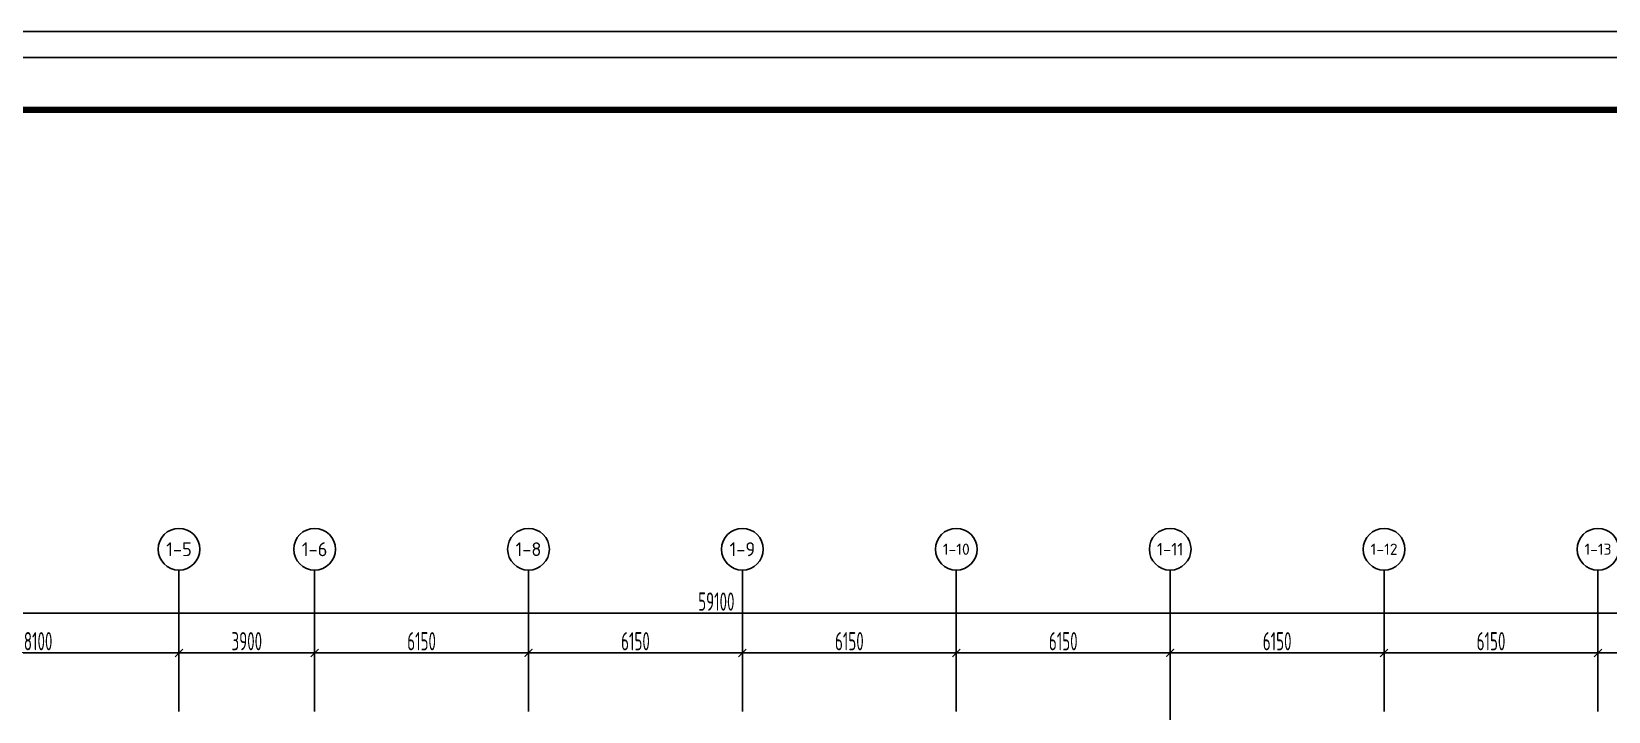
# Model space of a CAD drawing. Header units: millimetres. Extents: x -1048436 to -185795, y -983427 to 400387.
# Drawn here: x -743652 to -698312, y -274318 to -254760 of the extents above; entities that cross this region are included whole.
import ezdxf
from ezdxf.enums import TextEntityAlignment as Align

# ---------------------------------------------------------------- set-up
doc = ezdxf.new("R2010")
doc.units = ezdxf.units.MM
doc.header["$LTSCALE"] = 500
doc.linetypes.add('一层轴网$0$CENTER', pattern=[50.8, 31.75, -6.35, 6.35, -6.35])
for name, color, linetype in [('AXIS_TEXT', 7, 'Continuous'), ('C-SHET-TTLB', 11, 'Continuous'), ('一层轴网$0$建-文字', 4, 'Continuous'), ('一层轴网$0$建-符号', 150, 'Continuous'), ('一层轴网$0$建-轴线', 1, '一层轴网$0$CENTER')]:
    doc.layers.add(name, color=color, linetype=linetype)
doc.styles.add('COMPLEX', font='COMPLEX')
doc.styles.add('ECADI', font='hzs.shx', dxfattribs={"width": 0.7, "bigfont": 'hztxt.shx'})
doc.styles.add('一层轴网$0$XD2008', font='xd-hzs.shx', dxfattribs={"width": 0.7, "bigfont": 'xd-hztxt.shx'})
doc.styles.add('一层轴网$0$XD2008_T3', font='xd-hzs.shx', dxfattribs={"width": 0.7, "bigfont": 'xd-hztxt.shx'})
doc.dimstyles.new('一层轴网$0$XD100&&150', dxfattribs={"dimtxt": 525, "dimasz": 225, "dimexe": 150, "dimexo": 150, "dimgap": 75, "dimtad": 1, "dimdec": 0, "dimdsep": 46, "dimtxsty": '一层轴网$0$XD2008_T3', "dimblk": '一层轴网$0$_ARCHTICK', "dimcen": 2.5, "dimdle": 150, "dimclrt": 7, "dimaunit": 1, "dimadec": 0, "dimazin": 0, "dimtfac": 1, "dimtdec": 0, "dimtix": 1, "dimtmove": 0, "dimatfit": 3, "dimfxl": 1, "dimtolj": 1, "dimtzin": 0, "dimarcsym": 0})

# ---------------------------------------------------------------- blocks, each defined once
blk = doc.blocks.new('_AXISO')
blk.add_circle((0, 0), 0.5)
at = {"layer": 'AXIS_TEXT', "style": 'COMPLEX', "width": 1.041667}
blk.add_attdef('A', text='', height=0.56, dxfattribs=at).set_placement((-0.25, -0.28), (0.25, -0.28), align=Align.FIT)
blk = doc.blocks.new('一层轴网$0$_ARCHTICK')
at = {"color": 0, "linetype": 'ByBlock', "const_width": 0.15}
blk.add_lwpolyline([(-0.5, -0.5), (0.5, 0.5)], dxfattribs=at)
blk = doc.blocks.new('*D2921')
at = {"layer": 'Defpoints', "color": 0, "transparency": 16777216}
for p in [(13950, 83960), (5850, 82276), (13950, 82276)]:
    blk.add_point(p, dxfattribs=at)
at = {"layer": '一层轴网$0$建-符号', "color": 0, "lineweight": -2, "transparency": 16777216}
for p, q in [((5700, 83960), (14100, 83960)), ((5850, 82426), (5850, 84110)), ((13950, 82426), (13950, 84110))]:
    blk.add_line(p, q, dxfattribs=at)
at = {"layer": '一层轴网$0$建-符号', "color": 0, "lineweight": -2, "transparency": 16777216, "xscale": 225, "yscale": 225, "zscale": 225, "rotation": 180}
blk.add_blockref('一层轴网$0$_ARCHTICK', (5850, 83960), dxfattribs=at)
at = {"layer": '一层轴网$0$建-符号', "color": 0, "lineweight": -2, "transparency": 16777216, "xscale": 225, "yscale": 225, "zscale": 225}
blk.add_blockref('一层轴网$0$_ARCHTICK', (13950, 83960), dxfattribs=at)
at = {"layer": '一层轴网$0$建-符号', "color": 7, "transparency": 16777216, "insert": (9900, 84297), "char_height": 525, "attachment_point": 5, "style": '一层轴网$0$XD2008_T3'}
blk.add_mtext('\\A1;8100', dxfattribs=at)
blk = doc.blocks.new('*D2922')
at = {"layer": 'Defpoints', "color": 0, "transparency": 16777216}
for p in [(17850, 83960), (13950, 82276), (17850, 82276)]:
    blk.add_point(p, dxfattribs=at)
at = {"layer": '一层轴网$0$建-符号', "color": 0, "lineweight": -2, "transparency": 16777216}
for p, q in [((13800, 83960), (18000, 83960)), ((13950, 82426), (13950, 84110)), ((17850, 82426), (17850, 84110))]:
    blk.add_line(p, q, dxfattribs=at)
at = {"layer": '一层轴网$0$建-符号', "color": 0, "lineweight": -2, "transparency": 16777216, "xscale": 225, "yscale": 225, "zscale": 225, "rotation": 180}
blk.add_blockref('一层轴网$0$_ARCHTICK', (13950, 83960), dxfattribs=at)
at = {"layer": '一层轴网$0$建-符号', "color": 0, "lineweight": -2, "transparency": 16777216, "xscale": 225, "yscale": 225, "zscale": 225}
blk.add_blockref('一层轴网$0$_ARCHTICK', (17850, 83960), dxfattribs=at)
at = {"layer": '一层轴网$0$建-符号', "color": 7, "transparency": 16777216, "insert": (15900, 84297), "char_height": 525, "attachment_point": 5, "style": '一层轴网$0$XD2008_T3'}
blk.add_mtext('\\A1;3900', dxfattribs=at)
blk = doc.blocks.new('*D2923')
at = {"layer": 'Defpoints', "color": 0, "transparency": 16777216}
for p in [(24000, 83960), (17850, 82276), (24000, 82276)]:
    blk.add_point(p, dxfattribs=at)
at = {"layer": '一层轴网$0$建-符号', "color": 0, "lineweight": -2, "transparency": 16777216}
for p, q in [((17700, 83960), (24150, 83960)), ((17850, 82426), (17850, 84110)), ((24000, 82426), (24000, 84110))]:
    blk.add_line(p, q, dxfattribs=at)
at = {"layer": '一层轴网$0$建-符号', "color": 0, "lineweight": -2, "transparency": 16777216, "xscale": 225, "yscale": 225, "zscale": 225, "rotation": 180}
blk.add_blockref('一层轴网$0$_ARCHTICK', (17850, 83960), dxfattribs=at)
at = {"layer": '一层轴网$0$建-符号', "color": 0, "lineweight": -2, "transparency": 16777216, "xscale": 225, "yscale": 225, "zscale": 225}
blk.add_blockref('一层轴网$0$_ARCHTICK', (24000, 83960), dxfattribs=at)
at = {"layer": '一层轴网$0$建-符号', "color": 7, "transparency": 16777216, "insert": (20925, 84297), "char_height": 525, "attachment_point": 5, "style": '一层轴网$0$XD2008_T3'}
blk.add_mtext('\\A1;6150', dxfattribs=at)
blk = doc.blocks.new('*D2924')
at = {"layer": 'Defpoints', "color": 0, "transparency": 16777216}
for p in [(30150, 83960), (24000, 82276), (30150, 82276)]:
    blk.add_point(p, dxfattribs=at)
at = {"layer": '一层轴网$0$建-符号', "color": 0, "lineweight": -2, "transparency": 16777216}
for p, q in [((23850, 83960), (30300, 83960)), ((24000, 82426), (24000, 84110)), ((30150, 82426), (30150, 84110))]:
    blk.add_line(p, q, dxfattribs=at)
at = {"layer": '一层轴网$0$建-符号', "color": 0, "lineweight": -2, "transparency": 16777216, "xscale": 225, "yscale": 225, "zscale": 225, "rotation": 180}
blk.add_blockref('一层轴网$0$_ARCHTICK', (24000, 83960), dxfattribs=at)
at = {"layer": '一层轴网$0$建-符号', "color": 0, "lineweight": -2, "transparency": 16777216, "xscale": 225, "yscale": 225, "zscale": 225}
blk.add_blockref('一层轴网$0$_ARCHTICK', (30150, 83960), dxfattribs=at)
at = {"layer": '一层轴网$0$建-符号', "color": 7, "transparency": 16777216, "insert": (27075, 84297), "char_height": 525, "attachment_point": 5, "style": '一层轴网$0$XD2008_T3'}
blk.add_mtext('\\A1;6150', dxfattribs=at)
blk = doc.blocks.new('*D2925')
at = {"layer": 'Defpoints', "color": 0, "transparency": 16777216}
for p in [(36300, 83960), (30150, 82276), (36300, 82276)]:
    blk.add_point(p, dxfattribs=at)
at = {"layer": '一层轴网$0$建-符号', "color": 0, "lineweight": -2, "transparency": 16777216}
for p, q in [((30000, 83960), (36450, 83960)), ((30150, 82426), (30150, 84110)), ((36300, 82426), (36300, 84110))]:
    blk.add_line(p, q, dxfattribs=at)
at = {"layer": '一层轴网$0$建-符号', "color": 0, "lineweight": -2, "transparency": 16777216, "xscale": 225, "yscale": 225, "zscale": 225, "rotation": 180}
blk.add_blockref('一层轴网$0$_ARCHTICK', (30150, 83960), dxfattribs=at)
at = {"layer": '一层轴网$0$建-符号', "color": 0, "lineweight": -2, "transparency": 16777216, "xscale": 225, "yscale": 225, "zscale": 225}
blk.add_blockref('一层轴网$0$_ARCHTICK', (36300, 83960), dxfattribs=at)
at = {"layer": '一层轴网$0$建-符号', "color": 7, "transparency": 16777216, "insert": (33225, 84297), "char_height": 525, "attachment_point": 5, "style": '一层轴网$0$XD2008_T3'}
blk.add_mtext('\\A1;6150', dxfattribs=at)
blk = doc.blocks.new('*D2926')
at = {"layer": 'Defpoints', "color": 0, "transparency": 16777216}
for p in [(42450, 83960), (36300, 82276), (42450, 82276)]:
    blk.add_point(p, dxfattribs=at)
at = {"layer": '一层轴网$0$建-符号', "color": 0, "lineweight": -2, "transparency": 16777216}
for p, q in [((36150, 83960), (42600, 83960)), ((36300, 82426), (36300, 84110)), ((42450, 82426), (42450, 84110))]:
    blk.add_line(p, q, dxfattribs=at)
at = {"layer": '一层轴网$0$建-符号', "color": 0, "lineweight": -2, "transparency": 16777216, "xscale": 225, "yscale": 225, "zscale": 225, "rotation": 180}
blk.add_blockref('一层轴网$0$_ARCHTICK', (36300, 83960), dxfattribs=at)
at = {"layer": '一层轴网$0$建-符号', "color": 0, "lineweight": -2, "transparency": 16777216, "xscale": 225, "yscale": 225, "zscale": 225}
blk.add_blockref('一层轴网$0$_ARCHTICK', (42450, 83960), dxfattribs=at)
at = {"layer": '一层轴网$0$建-符号', "color": 7, "transparency": 16777216, "insert": (39375, 84297), "char_height": 525, "attachment_point": 5, "style": '一层轴网$0$XD2008_T3'}
blk.add_mtext('\\A1;6150', dxfattribs=at)
blk = doc.blocks.new('*D2927')
at = {"layer": 'Defpoints', "color": 0, "transparency": 16777216}
for p in [(48600, 83960), (42450, 82276), (48600, 82276)]:
    blk.add_point(p, dxfattribs=at)
at = {"layer": '一层轴网$0$建-符号', "color": 0, "lineweight": -2, "transparency": 16777216}
for p, q in [((42300, 83960), (48750, 83960)), ((42450, 82426), (42450, 84110)), ((48600, 82426), (48600, 84110))]:
    blk.add_line(p, q, dxfattribs=at)
at = {"layer": '一层轴网$0$建-符号', "color": 0, "lineweight": -2, "transparency": 16777216, "xscale": 225, "yscale": 225, "zscale": 225, "rotation": 180}
blk.add_blockref('一层轴网$0$_ARCHTICK', (42450, 83960), dxfattribs=at)
at = {"layer": '一层轴网$0$建-符号', "color": 0, "lineweight": -2, "transparency": 16777216, "xscale": 225, "yscale": 225, "zscale": 225}
blk.add_blockref('一层轴网$0$_ARCHTICK', (48600, 83960), dxfattribs=at)
at = {"layer": '一层轴网$0$建-符号', "color": 7, "transparency": 16777216, "insert": (45525, 84297), "char_height": 525, "attachment_point": 5, "style": '一层轴网$0$XD2008_T3'}
blk.add_mtext('\\A1;6150', dxfattribs=at)
blk = doc.blocks.new('*D2928')
at = {"layer": 'Defpoints', "color": 0, "transparency": 16777216}
for p in [(54750, 83960), (48600, 82276), (54750, 82276)]:
    blk.add_point(p, dxfattribs=at)
at = {"layer": '一层轴网$0$建-符号', "color": 0, "lineweight": -2, "transparency": 16777216}
for p, q in [((48450, 83960), (54900, 83960)), ((48600, 82426), (48600, 84110)), ((54750, 82426), (54750, 84110))]:
    blk.add_line(p, q, dxfattribs=at)
at = {"layer": '一层轴网$0$建-符号', "color": 0, "lineweight": -2, "transparency": 16777216, "xscale": 225, "yscale": 225, "zscale": 225, "rotation": 180}
blk.add_blockref('一层轴网$0$_ARCHTICK', (48600, 83960), dxfattribs=at)
at = {"layer": '一层轴网$0$建-符号', "color": 0, "lineweight": -2, "transparency": 16777216, "xscale": 225, "yscale": 225, "zscale": 225}
blk.add_blockref('一层轴网$0$_ARCHTICK', (54750, 83960), dxfattribs=at)
at = {"layer": '一层轴网$0$建-符号', "color": 7, "transparency": 16777216, "insert": (51675, 84297), "char_height": 525, "attachment_point": 5, "style": '一层轴网$0$XD2008_T3'}
blk.add_mtext('\\A1;6150', dxfattribs=at)
blk = doc.blocks.new('*D2929')
at = {"layer": 'Defpoints', "color": 0, "transparency": 16777216}
for p in [(58950, 83960), (54750, 82276), (58950, 82276)]:
    blk.add_point(p, dxfattribs=at)
at = {"layer": '一层轴网$0$建-符号', "color": 0, "lineweight": -2, "transparency": 16777216}
for p, q in [((54600, 83960), (59100, 83960)), ((54750, 82426), (54750, 84110)), ((58950, 82426), (58950, 84110))]:
    blk.add_line(p, q, dxfattribs=at)
at = {"layer": '一层轴网$0$建-符号', "color": 0, "lineweight": -2, "transparency": 16777216, "xscale": 225, "yscale": 225, "zscale": 225, "rotation": 180}
blk.add_blockref('一层轴网$0$_ARCHTICK', (54750, 83960), dxfattribs=at)
at = {"layer": '一层轴网$0$建-符号', "color": 0, "lineweight": -2, "transparency": 16777216, "xscale": 225, "yscale": 225, "zscale": 225}
blk.add_blockref('一层轴网$0$_ARCHTICK', (58950, 83960), dxfattribs=at)
at = {"layer": '一层轴网$0$建-符号', "color": 7, "transparency": 16777216, "insert": (56850, 84297), "char_height": 525, "attachment_point": 5, "style": '一层轴网$0$XD2008_T3'}
blk.add_mtext('\\A1;4200', dxfattribs=at)
blk = doc.blocks.new('*D2930')
at = {"layer": 'Defpoints', "color": 0, "transparency": 16777216}
for p in [(58950, 85100), (-150, 84110), (58950, 84110)]:
    blk.add_point(p, dxfattribs=at)
at = {"layer": '一层轴网$0$建-符号', "color": 0, "lineweight": -2, "transparency": 16777216}
for p, q in [((-150, 84260), (-150, 85250)), ((58950, 84260), (58950, 85250)), ((-300, 85100), (59100, 85100))]:
    blk.add_line(p, q, dxfattribs=at)
at = {"layer": '一层轴网$0$建-符号', "color": 0, "lineweight": -2, "transparency": 16777216, "xscale": 225, "yscale": 225, "zscale": 225, "rotation": 180}
blk.add_blockref('一层轴网$0$_ARCHTICK', (-150, 85100), dxfattribs=at)
at = {"layer": '一层轴网$0$建-符号', "color": 0, "lineweight": -2, "transparency": 16777216, "xscale": 225, "yscale": 225, "zscale": 225}
blk.add_blockref('一层轴网$0$_ARCHTICK', (58950, 85100), dxfattribs=at)
at = {"layer": '一层轴网$0$建-符号', "color": 7, "transparency": 16777216, "insert": (29400, 85437.5), "char_height": 525, "attachment_point": 5, "style": '一层轴网$0$XD2008_T3'}
blk.add_mtext('\\A1;59100', dxfattribs=at)
blk = doc.blocks.new('集团图框A0')
at = {"layer": 'C-SHET-TTLB'}
for points in [[(1015.73, -1212.37), (1015.73, -2063.37), (-183.27, -2063.37), (-183.27, -1212.37)], [(1010.73, -1217.37), (1010.73, -2058.37), (-178.27, -2058.37), (-178.27, -1217.37)]]:
    blk.add_lwpolyline(points, close=True, dxfattribs=at)
at = {"layer": 'C-SHET-TTLB', "const_width": 1.2}
blk.add_lwpolyline([(-159.87, -1227.37), (1000.73, -1227.37), (1000.73, -2048.37), (-159.87, -2048.37)], close=True, dxfattribs=at)
at = {"color": 2, "style": 'ECADI', "width": 0.7}
for tag, p in [('序号1', (929.61, -1745.73)), ('记要1', (957.8, -1745.75)), ('日期1', (993.15, -1745.56)), ('序号2', (929.61, -1751.61)), ('记要2', (957.8, -1751.63)), ('日期2', (993.15, -1751.44)), ('序号3', (929.61, -1757.47)), ('记要3', (957.8, -1757.49)), ('日期3', (993.15, -1757.31)), ('序号4', (929.61, -1763.36)), ('记要4', (957.8, -1763.38)), ('日期4', (993.15, -1763.19)), ('合作设计单位', (962.41, -1906.6)), ('审定人', (961.73, -1925.59)), ('审核人', (961.73, -1935.07)), ('设计总负责人', (961.73, -1944.83)), ('专业负责人', (961.73, -1955.56)), ('校对人', (961.73, -1965.81)), ('设计人', (961.73, -1975.68)), ('建设单位上', (964.26, -1983.78)), ('建设单位中', (964.26, -1987.74)), ('建设单位下', (964.26, -1991.58)), ('项目名称上', (964.24, -1996.15)), ('项目名称中', (964.24, -2000.23)), ('项目名称下', (964.24, -2004.18)), ('子项', (963.47, -2010.78)), ('图名上', (964.36, -2017.44)), ('图名中', (964.36, -2021.34)), ('图名下', (964.36, -2025.46)), ('工程编号', (946.99, -2031.42)), ('阶段', (983.81, -2031.45)), ('比例', (945.85, -2038.04)), ('专业', (983.61, -2037.82)), ('日期', (945.99, -2044.58)), ('图别、图号', (985.93, -2044.68))]:
    blk.add_attdef(tag, text='', height=3.5, dxfattribs=at).set_placement(p, align=Align.MIDDLE)
blk = doc.blocks.new('A0')
blk.add_blockref('集团图框A0', (-1070456.26, -656962.74))
blk = doc.blocks.new('一层轴网')
at = {"layer": '一层轴网$0$建-符号'}
for p, q in [((13950, 82276.4), (13950, 86342.8)), ((17850, 82276.4), (17850, 86342.8)), ((24000, 82276.4), (24000, 86342.8)), ((30150, 82276.4), (30150, 86342.8)), ((36300, 82276.4), (36300, 86342.8)), ((42450, 82276.4), (42450, 86342.8)), ((48600, 82276.4), (48600, 86342.8)), ((54750, 82276.4), (54750, 86342.8))]:
    blk.add_line(p, q, dxfattribs=at)
at = {"layer": '一层轴网$0$建-轴线', "ltscale": 0.05}
blk.add_lwpolyline([(42450, 57476.4), (42450, 82276.4)], dxfattribs=at)
at = {"layer": '一层轴网$0$建-符号'}
ref = blk.add_blockref('_AXISO', (13950, 86942.8), dxfattribs=dict(at, xscale=1200, yscale=1200, zscale=1200))
ref.add_attrib('A', '1-5', dxfattribs={"layer": '一层轴网$0$建-文字', "height": 396.67, "style": '一层轴网$0$XD2008', "width": 0.808889}).set_placement((13579.8, 86744.4), (14320.2, 86744.4), align=Align.FIT)
ref = blk.add_blockref('_AXISO', (17850, 86942.8), dxfattribs=dict(at, xscale=1200, yscale=1200, zscale=1200))
ref.add_attrib('A', '1-6', dxfattribs={"layer": '一层轴网$0$建-文字', "height": 402.24, "style": '一层轴网$0$XD2008', "width": 0.80791}).set_placement((17481.3, 86741.7), (18218.7, 86741.7), align=Align.FIT)
ref = blk.add_blockref('_AXISO', (24000, 86942.8), dxfattribs=dict(at, xscale=1200, yscale=1200, zscale=1200))
ref.add_attrib('A', '1-8', dxfattribs={"layer": '一层轴网$0$建-文字', "height": 396.67, "style": '一层轴网$0$XD2008', "width": 0.808889}).set_placement((23629.8, 86744.4), (24370.2, 86744.4), align=Align.FIT)
ref = blk.add_blockref('_AXISO', (30150, 86942.8), dxfattribs=dict(at, xscale=1200, yscale=1200, zscale=1200))
ref.add_attrib('A', '1-9', dxfattribs={"layer": '一层轴网$0$建-文字', "height": 402.24, "style": '一层轴网$0$XD2008', "width": 0.80791}).set_placement((29781.3, 86741.7), (30518.7, 86741.7), align=Align.FIT)
ref = blk.add_blockref('_AXISO', (36300, 86942.8), dxfattribs=dict(at, xscale=1200, yscale=1200, zscale=1200))
ref.add_attrib('A', '1-10', dxfattribs={"layer": '一层轴网$0$建-文字', "height": 323.08, "style": '一层轴网$0$XD2008', "width": 0.78}).set_placement((35912.3, 86781.2), (36687.7, 86781.2), align=Align.FIT)
ref = blk.add_blockref('_AXISO', (42450, 86942.8), dxfattribs=dict(at, xscale=1200, yscale=1200, zscale=1200))
ref.add_attrib('A', '1-11', dxfattribs={"layer": '一层轴网$0$建-文字', "height": 361.14, "style": '一层轴网$0$XD2008', "width": 0.728}).set_placement((42070.8, 86762.2), (42829.2, 86762.2), align=Align.FIT)
ref = blk.add_blockref('_AXISO', (48600, 86942.8), dxfattribs=dict(at, xscale=1200, yscale=1200, zscale=1200))
ref.add_attrib('A', '1-12', dxfattribs={"layer": '一层轴网$0$建-文字', "height": 323.08, "style": '一层轴网$0$XD2008', "width": 0.78}).set_placement((48212.3, 86781.2), (48987.7, 86781.2), align=Align.FIT)
ref = blk.add_blockref('_AXISO', (54750, 86942.8), dxfattribs=dict(at, xscale=1200, yscale=1200, zscale=1200))
ref.add_attrib('A', '1-13', dxfattribs={"layer": '一层轴网$0$建-文字', "height": 323.08, "style": '一层轴网$0$XD2008', "width": 0.78}).set_placement((54362.3, 86781.2), (55137.7, 86781.2), align=Align.FIT)
for p1, p2, distance, picture, middle in [((-150, 84110), (58950, 84110), 990, '*D2930', (29400, 85437.5)), ((5850, 82276.4), (13950, 82276.4), 1683.6, '*D2921', (9900, 84297.5)), ((13950, 82276.4), (17850, 82276.4), 1683.6, '*D2922', (15900, 84297.5)), ((17850, 82276.4), (24000, 82276.4), 1683.6, '*D2923', (20925, 84297.5)), ((24000, 82276.4), (30150, 82276.4), 1683.6, '*D2924', (27075, 84297.5)), ((30150, 82276.4), (36300, 82276.4), 1683.6, '*D2925', (33225, 84297.5)), ((36300, 82276.4), (42450, 82276.4), 1683.6, '*D2926', (39375, 84297.5)), ((42450, 82276.4), (48600, 82276.4), 1683.6, '*D2927', (45525, 84297.5)), ((48600, 82276.4), (54750, 82276.4), 1683.6, '*D2928', (51675, 84297.5)), ((54750, 82276.4), (58950, 82276.4), 1683.6, '*D2929', (56850, 84297.5))]:
    dim = blk.add_aligned_dim(p1=p1, p2=p2, distance=distance, dimstyle='一层轴网$0$XD100&&150', dxfattribs=at)
    dim.commit()
    dim.dimension.update_dxf_attribs({"geometry": picture, "text_midpoint": middle})

msp = doc.modelspace()

# ---------------------------------------------------------------- block references
at = {"xscale": 150, "yscale": 150, "zscale": 150}
msp.add_blockref('A0', (159799713.8, 98471506.5), dxfattribs=at)
msp.add_blockref('一层轴网', (-753362.7, -356594))

doc.saveas('drawing.dxf')
